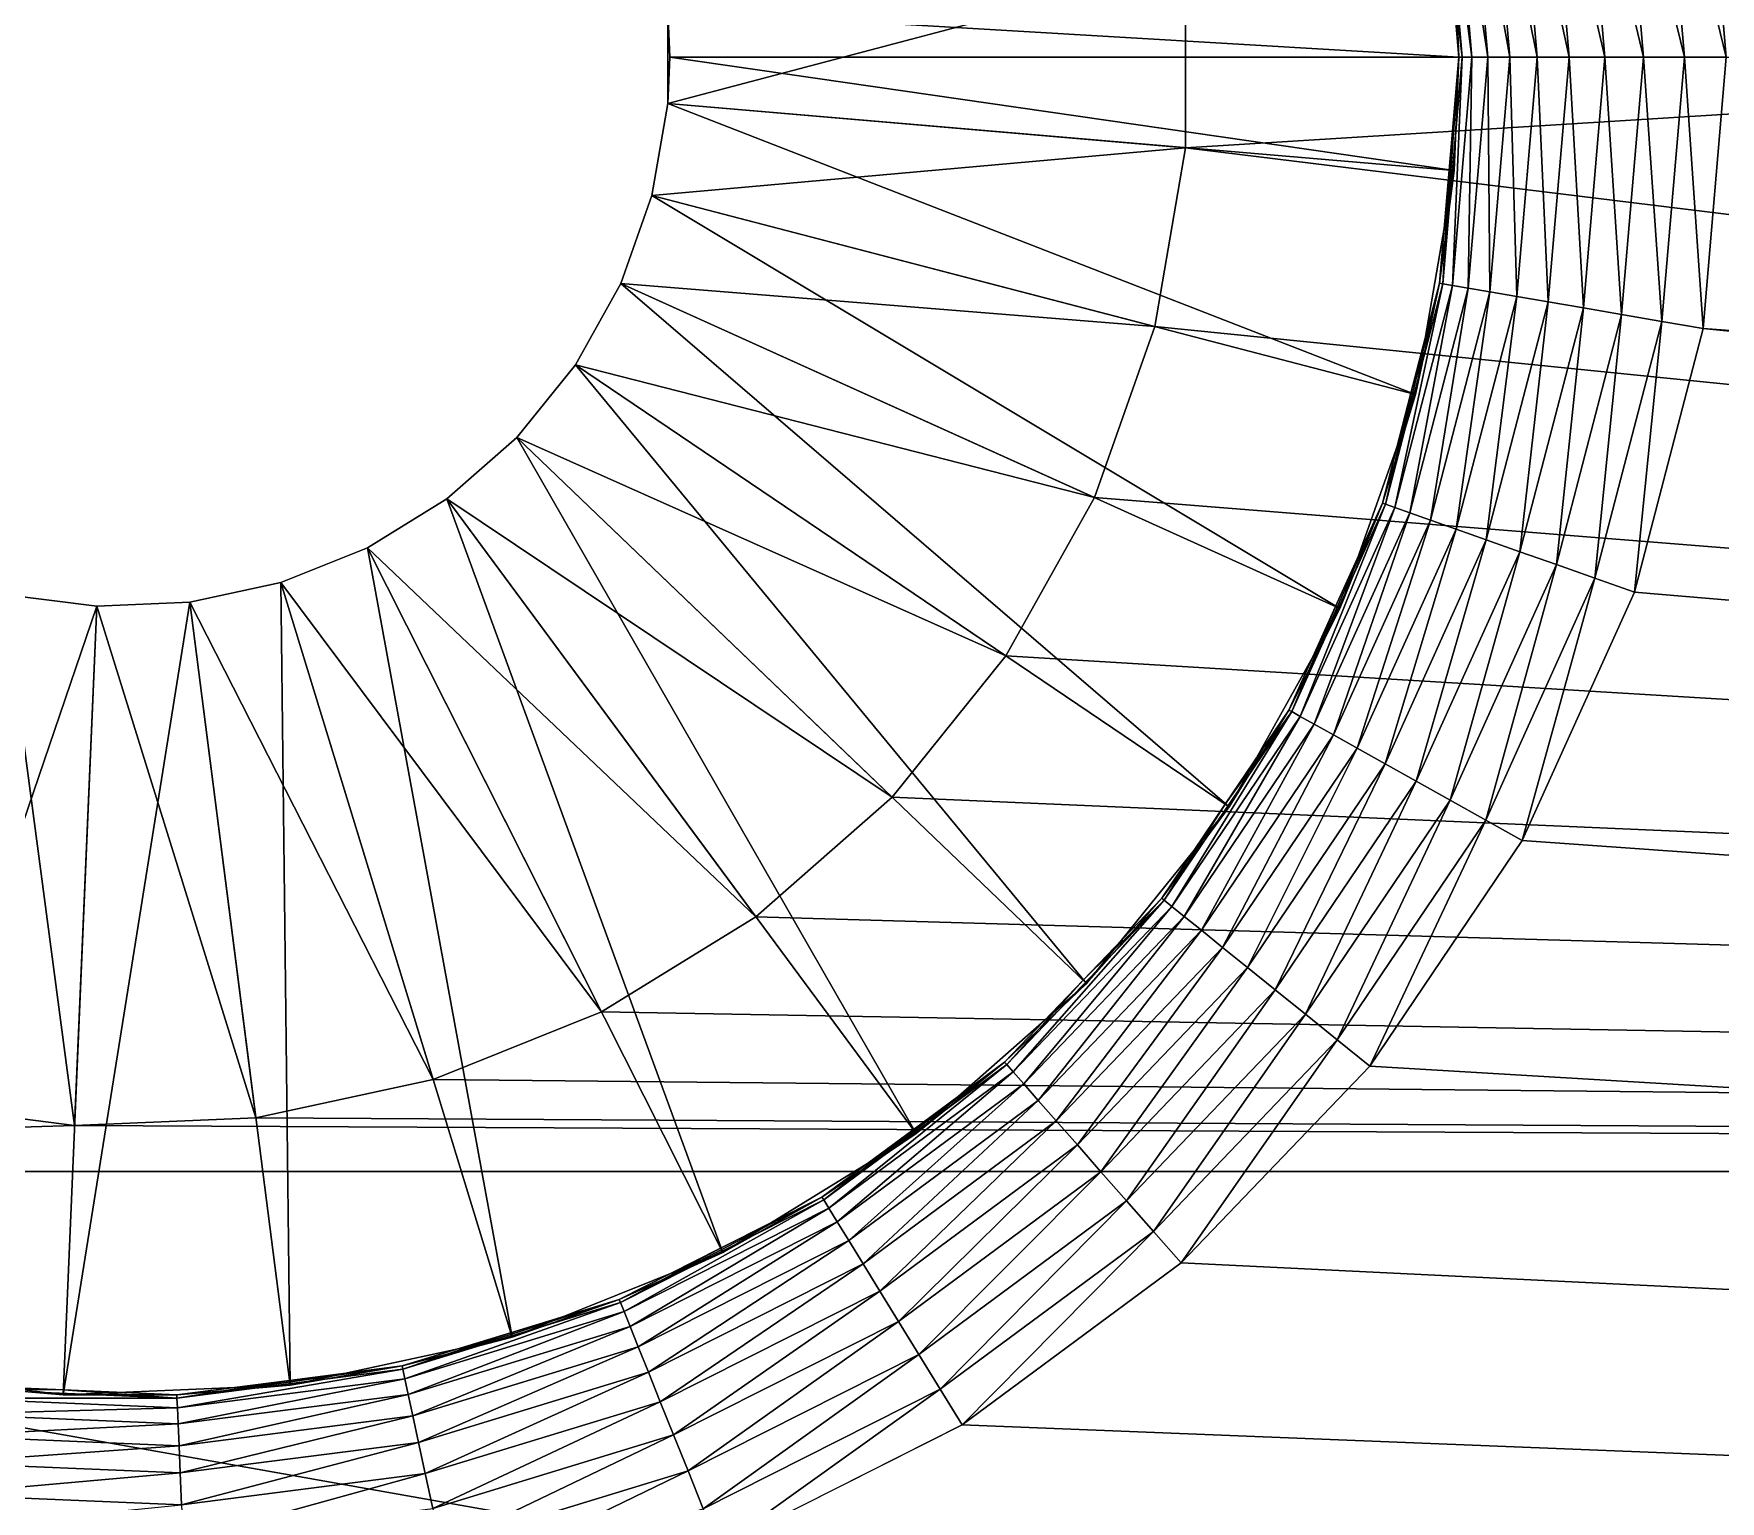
# Model space of a CAD drawing. Header units: millimetres. Extents: x 0 to 86.3, y 0 to 63.6.
# Drawn here: x 14.98 to 19.98, y 7.14 to 11.5 of the extents above; entities that cross this region are included whole.
import ezdxf

# ---------------------------------------------------------------- set-up
doc = ezdxf.new("R2010")
doc.units = ezdxf.units.MM
doc.layers.get('0').update_dxf_attribs({"color": 132, "linetype": 'CONTINUOUS'})

msp = doc.modelspace()

# ---------------------------------------------------------------- linework, layer by layer
at = {"invisible_edges": 16}
for points in [[(43.1716, 8.1217), (18.3952, 11.1607), (43.1716, 12.7)], [(43.1716, 12.7), (18.3952, 11.1607), (18.3952, 11.6993)], [(19.8095, 12.215, 3.9722), (20.0005, 11.43, 3.9624), (19.9319, 12.2359, 3.9624)], [(20.0005, 11.43, 3.9624), (66.36, 11.0256, 3.9624), (19.9319, 12.2359, 3.9624)], [(19.9319, 12.2359, 3.9624), (66.36, 11.0256, 3.9624), (66.36, 11.8344, 3.9624)], [(19.472, 12.1571, 4.114), (19.6401, 11.43, 4.0489), (19.5767, 12.175, 4.0489)], [(19.5767, 12.175, 4.0489), (19.7552, 11.43, 4.0013), (19.6901, 12.1945, 4.0013)], [(19.6401, 11.43, 4.0489), (19.7552, 11.43, 4.0013), (19.5767, 12.175, 4.0489)], [(19.6901, 12.1945, 4.0013), (19.8763, 11.43, 3.9722), (19.8095, 12.215, 3.9722)], [(19.7552, 11.43, 4.0013), (19.8763, 11.43, 3.9722), (19.6901, 12.1945, 4.0013)], [(19.8763, 11.43, 3.9722), (20.0005, 11.43, 3.9624), (19.8095, 12.215, 3.9722)], [(19.2348, 12.1164, 4.3958), (19.3583, 11.43, 4.2896), (19.299, 12.1274, 4.2896)], [(19.299, 12.1274, 4.2896), (19.4392, 11.43, 4.1949), (19.3787, 12.1411, 4.1949)], [(19.3583, 11.43, 4.2896), (19.4392, 11.43, 4.1949), (19.299, 12.1274, 4.2896)], [(19.3787, 12.1411, 4.1949), (19.5339, 11.43, 4.114), (19.472, 12.1571, 4.114)], [(19.4392, 11.43, 4.1949), (19.5339, 11.43, 4.114), (19.3787, 12.1411, 4.1949)], [(19.5339, 11.43, 4.114), (19.6401, 11.43, 4.0489), (19.472, 12.1571, 4.114)], [(19.1592, 12.1034, 4.632), (19.2456, 11.43, 4.5109), (19.1878, 12.1084, 4.5109)], [(19.1592, 12.1034, 4.632), (19.1781, 11.7659, 4.7562), (19.2165, 11.43, 4.632)], [(19.2165, 11.43, 4.632), (19.2456, 11.43, 4.5109), (19.1592, 12.1034, 4.632)], [(19.1878, 12.1084, 4.5109), (19.2932, 11.43, 4.3958), (19.2348, 12.1164, 4.3958)], [(19.2456, 11.43, 4.5109), (19.2932, 11.43, 4.3958), (19.1878, 12.1084, 4.5109)], [(19.2932, 11.43, 4.3958), (19.3583, 11.43, 4.2896), (19.2348, 12.1164, 4.3958)], [(16.8577, 11.5684, 6.35), (19.2067, 11.43, 6.35), (19.1924, 11.7671, 6.35)], [(19.2067, 11.43, 4.7562), (19.1781, 11.7659, 4.7562), (19.1924, 11.7671, 6.35)], [(19.2165, 11.43, 4.632), (19.1781, 11.7659, 4.7562), (19.2067, 11.43, 4.7562)], [(19.2067, 11.43, 6.35), (19.2067, 11.43, 4.7562), (19.1924, 11.7671, 6.35)], [(16.8577, 11.5684, 2.2923), (18.3952, 11.6993, 2.2923), (16.8577, 11.2916, 2.2923)], [(16.8577, 11.2916, 2.2923), (18.3952, 11.6993, 2.2923), (18.3952, 11.1607, 2.2923)], [(18.3952, 11.6993, 2.2923), (18.3952, 11.6993), (18.3952, 11.1607)], [(18.3952, 11.6993, 2.2923), (18.3952, 11.1607), (18.3952, 11.1607, 2.2923)], [(16.8636, 11.43, 6.35), (19.2067, 11.43, 6.35), (16.8577, 11.5684, 6.35)], [(16.8636, 11.43, 6.35), (16.8577, 11.5684, 6.35), (16.8577, 11.5684, 2.2923)], [(16.8577, 11.2916, 2.2923), (16.8636, 11.43, 6.35), (16.8577, 11.5684, 2.2923)], [(16.8577, 11.2916, 6.35), (19.1924, 11.0929, 6.35), (16.8636, 11.43, 6.35)], [(16.8577, 11.2916, 2.2923), (16.8577, 11.2916, 6.35), (16.8636, 11.43, 6.35)], [(16.8636, 11.43, 6.35), (19.1924, 11.0929, 6.35), (19.2067, 11.43, 6.35)], [(19.2165, 11.43, 4.632), (19.2067, 11.43, 4.7562), (19.1592, 10.7566, 4.632)], [(19.1592, 10.7566, 4.632), (19.2067, 11.43, 4.7562), (19.1781, 11.0941, 4.7562)], [(19.1592, 10.7566, 4.632), (19.1878, 10.7516, 4.5109), (19.2165, 11.43, 4.632)], [(19.1924, 11.0929, 6.35), (19.1781, 11.0941, 4.7562), (19.2067, 11.43, 6.35)], [(19.2067, 11.43, 6.35), (19.1781, 11.0941, 4.7562), (19.2067, 11.43, 4.7562)], [(19.2165, 11.43, 4.632), (19.1878, 10.7516, 4.5109), (19.2456, 11.43, 4.5109)], [(19.1878, 10.7516, 4.5109), (19.2348, 10.7436, 4.3958), (19.2456, 11.43, 4.5109)], [(19.2456, 11.43, 4.5109), (19.2348, 10.7436, 4.3958), (19.2932, 11.43, 4.3958)], [(19.2348, 10.7436, 4.3958), (19.299, 10.7326, 4.2896), (19.2932, 11.43, 4.3958)], [(19.2932, 11.43, 4.3958), (19.299, 10.7326, 4.2896), (19.3583, 11.43, 4.2896)], [(19.299, 10.7326, 4.2896), (19.3787, 10.7189, 4.1949), (19.3583, 11.43, 4.2896)], [(19.3583, 11.43, 4.2896), (19.3787, 10.7189, 4.1949), (19.4392, 11.43, 4.1949)], [(19.3787, 10.7189, 4.1949), (19.472, 10.7029, 4.114), (19.4392, 11.43, 4.1949)], [(19.4392, 11.43, 4.1949), (19.472, 10.7029, 4.114), (19.5339, 11.43, 4.114)], [(19.472, 10.7029, 4.114), (19.5767, 10.685, 4.0489), (19.5339, 11.43, 4.114)], [(19.5339, 11.43, 4.114), (19.5767, 10.685, 4.0489), (19.6401, 11.43, 4.0489)], [(19.5767, 10.685, 4.0489), (19.6901, 10.6655, 4.0013), (19.6401, 11.43, 4.0489)], [(19.6401, 11.43, 4.0489), (19.6901, 10.6655, 4.0013), (19.7552, 11.43, 4.0013)], [(19.6901, 10.6655, 4.0013), (19.8095, 10.645, 3.9722), (19.7552, 11.43, 4.0013)], [(19.7552, 11.43, 4.0013), (19.8095, 10.645, 3.9722), (19.8763, 11.43, 3.9722)], [(19.8095, 10.645, 3.9722), (19.9319, 10.6241, 3.9624), (19.8763, 11.43, 3.9722)], [(19.8763, 11.43, 3.9722), (19.9319, 10.6241, 3.9624), (20.0005, 11.43, 3.9624)], [(19.9319, 10.6241, 3.9624), (70.5059, 6.6998, 3.9624), (20.0005, 11.43, 3.9624)], [(16.8109, 11.0188, 6.35), (19.0785, 10.4284, 6.35), (16.8577, 11.2916, 6.35)], [(16.8109, 11.0188, 2.2923), (16.8109, 11.0188, 6.35), (16.8577, 11.2916, 6.35)], [(16.8109, 11.0188, 2.2923), (16.8577, 11.2916, 6.35), (16.8577, 11.2916, 2.2923)], [(16.8577, 11.2916, 2.2923), (18.3952, 11.1607, 2.2923), (16.8109, 11.0188, 2.2923)], [(16.8577, 11.2916, 6.35), (19.0785, 10.4284, 6.35), (19.1924, 11.0929, 6.35)], [(16.8109, 11.0188, 2.2923), (18.3952, 11.1607, 2.2923), (18.3042, 10.63, 2.2923)], [(18.3042, 10.63), (18.3952, 11.1607), (43.1716, 8.1217)], [(18.3952, 11.1607, 2.2923), (18.3952, 11.1607), (18.3042, 10.63)], [(18.3952, 11.1607, 2.2923), (18.3042, 10.63), (18.3042, 10.63, 2.2923)], [(19.0785, 10.4284, 6.35), (19.1495, 10.7582, 4.7562), (19.1924, 11.0929, 6.35)], [(19.1924, 11.0929, 6.35), (19.1495, 10.7582, 4.7562), (19.1781, 11.0941, 4.7562)], [(19.1592, 10.7566, 4.632), (19.1781, 11.0941, 4.7562), (19.1495, 10.7582, 4.7562)], [(16.7187, 10.7578, 6.35), (18.8539, 9.7927, 6.35), (16.8109, 11.0188, 6.35)], [(16.7187, 10.7578, 2.2923), (16.7187, 10.7578, 6.35), (16.8109, 11.0188, 6.35)], [(16.7187, 10.7578, 2.2923), (16.8109, 11.0188, 6.35), (16.8109, 11.0188, 2.2923)], [(16.8109, 11.0188, 2.2923), (18.3042, 10.63, 2.2923), (16.7187, 10.7578, 2.2923)], [(16.8109, 11.0188, 6.35), (18.8539, 9.7927, 6.35), (19.0785, 10.4284, 6.35)], [(16.5837, 10.5161, 6.35), (18.525, 9.204, 6.35), (16.7187, 10.7578, 6.35)], [(16.5837, 10.5161, 2.2923), (16.5837, 10.5161, 6.35), (16.7187, 10.7578, 6.35)], [(16.5837, 10.5161, 2.2923), (16.7187, 10.7578, 6.35), (16.7187, 10.7578, 2.2923)], [(16.7187, 10.7578, 2.2923), (18.1248, 10.1222, 2.2923), (16.5837, 10.5161, 2.2923)], [(16.7187, 10.7578, 6.35), (18.525, 9.204, 6.35), (18.8539, 9.7927, 6.35)], [(16.7187, 10.7578, 2.2923), (18.3042, 10.63, 2.2923), (18.1248, 10.1222, 2.2923)], [(18.9889, 10.1025, 4.632), (19.1592, 10.7566, 4.632), (19.1495, 10.7582, 4.7562)], [(19.1495, 10.7582, 4.7562), (19.0646, 10.432, 4.7562), (18.9889, 10.1025, 4.632)], [(18.9889, 10.1025, 4.632), (19.0163, 10.0928, 4.5109), (19.1592, 10.7566, 4.632)], [(19.1592, 10.7566, 4.632), (19.0163, 10.0928, 4.5109), (19.1878, 10.7516, 4.5109)], [(19.0163, 10.0928, 4.5109), (19.0612, 10.0769, 4.3958), (19.1878, 10.7516, 4.5109)], [(19.1878, 10.7516, 4.5109), (19.0612, 10.0769, 4.3958), (19.2348, 10.7436, 4.3958)], [(19.0612, 10.0769, 4.3958), (19.1226, 10.0552, 4.2896), (19.2348, 10.7436, 4.3958)], [(19.0785, 10.4284, 6.35), (19.0646, 10.432, 4.7562), (19.1495, 10.7582, 4.7562)], [(19.2348, 10.7436, 4.3958), (19.1226, 10.0552, 4.2896), (19.299, 10.7326, 4.2896)], [(19.1226, 10.0552, 4.2896), (19.1989, 10.0283, 4.1949), (19.299, 10.7326, 4.2896)], [(19.299, 10.7326, 4.2896), (19.1989, 10.0283, 4.1949), (19.3787, 10.7189, 4.1949)], [(19.1989, 10.0283, 4.1949), (19.2882, 9.9967, 4.114), (19.3787, 10.7189, 4.1949)], [(19.3787, 10.7189, 4.1949), (19.2882, 9.9967, 4.114), (19.472, 10.7029, 4.114)], [(19.2882, 9.9967, 4.114), (19.3883, 9.9614, 4.0489), (19.472, 10.7029, 4.114)], [(19.472, 10.7029, 4.114), (19.3883, 9.9614, 4.0489), (19.5767, 10.685, 4.0489)], [(19.3883, 9.9614, 4.0489), (19.4968, 9.923, 4.0013), (19.5767, 10.685, 4.0489)], [(19.5767, 10.685, 4.0489), (19.4968, 9.923, 4.0013), (19.6901, 10.6655, 4.0013)], [(43.1716, 8.1217), (18.1248, 10.1222), (18.3042, 10.63)], [(18.3042, 10.63, 2.2923), (18.3042, 10.63), (18.1248, 10.1222)], [(18.3042, 10.63, 2.2923), (18.1248, 10.1222), (18.1248, 10.1222, 2.2923)], [(19.4968, 9.923, 4.0013), (19.611, 9.8827, 3.9722), (19.6901, 10.6655, 4.0013)], [(19.6901, 10.6655, 4.0013), (19.611, 9.8827, 3.9722), (19.8095, 10.645, 3.9722)], [(19.611, 9.8827, 3.9722), (19.7281, 9.8413, 3.9624), (19.8095, 10.645, 3.9722)], [(19.8095, 10.645, 3.9722), (19.7281, 9.8413, 3.9624), (19.9319, 10.6241, 3.9624)], [(19.7281, 9.8413, 3.9624), (75.8385, 5.0422, 3.9624), (19.9319, 10.6241, 3.9624)], [(19.9319, 10.6241, 3.9624), (75.8385, 5.0422, 3.9624), (70.5059, 6.6998, 3.9624)], [(16.4098, 10.3008, 6.35), (18.1015, 8.6795, 6.35), (16.5837, 10.5161, 6.35)], [(16.4098, 10.3008, 2.2923), (16.4098, 10.3008, 6.35), (16.5837, 10.5161, 6.35)], [(16.4098, 10.3008, 2.2923), (16.5837, 10.5161, 6.35), (16.5837, 10.5161, 2.2923)], [(16.5837, 10.5161, 2.2923), (17.8621, 9.6521, 2.2923), (16.4098, 10.3008, 2.2923)], [(16.5837, 10.5161, 6.35), (18.1015, 8.6795, 6.35), (18.525, 9.204, 6.35)], [(16.5837, 10.5161, 2.2923), (18.1248, 10.1222, 2.2923), (17.8621, 9.6521, 2.2923)], [(18.8539, 9.7927, 6.35), (18.9797, 10.1057, 4.7562), (19.0785, 10.4284, 6.35)], [(18.9797, 10.1057, 4.7562), (19.0646, 10.432, 4.7562), (19.0785, 10.4284, 6.35)], [(18.9889, 10.1025, 4.632), (19.0646, 10.432, 4.7562), (18.9797, 10.1057, 4.7562)], [(16.202, 10.1179, 6.35), (17.5954, 8.234, 6.35), (16.4098, 10.3008, 6.35)], [(16.202, 10.1179, 2.2923), (16.202, 10.1179, 6.35), (16.4098, 10.3008, 6.35)], [(16.202, 10.1179, 2.2923), (16.4098, 10.3008, 6.35), (16.4098, 10.3008, 2.2923)], [(16.4098, 10.3008, 2.2923), (17.5238, 9.2331, 2.2923), (16.202, 10.1179, 2.2923)], [(16.4098, 10.3008, 6.35), (17.5954, 8.234, 6.35), (18.1015, 8.6795, 6.35)], [(16.4098, 10.3008, 2.2923), (17.8621, 9.6521, 2.2923), (17.5238, 9.2331, 2.2923)], [(15.9663, 9.9728, 6.35), (17.0212, 7.8805, 6.35), (16.202, 10.1179, 6.35)], [(15.9663, 9.9728, 2.2923), (15.9663, 9.9728, 6.35), (16.202, 10.1179, 6.35)], [(15.9663, 9.9728, 2.2923), (16.202, 10.1179, 6.35), (16.202, 10.1179, 2.2923)], [(16.202, 10.1179, 2.2923), (17.1196, 8.8773, 2.2923), (15.9663, 9.9728, 2.2923)], [(16.202, 10.1179, 6.35), (17.0212, 7.8805, 6.35), (17.5954, 8.234, 6.35)], [(16.202, 10.1179, 2.2923), (17.5238, 9.2331, 2.2923), (17.1196, 8.8773, 2.2923)], [(43.1716, 8.1217), (17.8621, 9.6521), (18.1248, 10.1222)], [(18.1248, 10.1222, 2.2923), (18.1248, 10.1222), (17.8621, 9.6521)], [(18.1248, 10.1222, 2.2923), (17.8621, 9.6521), (17.8621, 9.6521, 2.2923)], [(18.9889, 10.1025, 4.632), (18.9797, 10.1057, 4.7562), (18.7105, 9.4866, 4.632)], [(18.7105, 9.4866, 4.632), (18.9797, 10.1057, 4.7562), (18.8408, 9.7986, 4.7562)], [(18.7105, 9.4866, 4.632), (18.7359, 9.4724, 4.5109), (18.9889, 10.1025, 4.632)], [(18.9889, 10.1025, 4.632), (18.7359, 9.4724, 4.5109), (19.0163, 10.0928, 4.5109)], [(18.7359, 9.4724, 4.5109), (18.7775, 9.4492, 4.3958), (19.0163, 10.0928, 4.5109)], [(19.0163, 10.0928, 4.5109), (18.7775, 9.4492, 4.3958), (19.0612, 10.0769, 4.3958)], [(18.7775, 9.4492, 4.3958), (18.8343, 9.4174, 4.2896), (19.0612, 10.0769, 4.3958)], [(19.0612, 10.0769, 4.3958), (18.8343, 9.4174, 4.2896), (19.1226, 10.0552, 4.2896)], [(18.8539, 9.7927, 6.35), (18.8408, 9.7986, 4.7562), (18.9797, 10.1057, 4.7562)], [(18.8343, 9.4174, 4.2896), (18.9049, 9.378, 4.1949), (19.1226, 10.0552, 4.2896)], [(19.1226, 10.0552, 4.2896), (18.9049, 9.378, 4.1949), (19.1989, 10.0283, 4.1949)], [(18.9049, 9.378, 4.1949), (18.9876, 9.3318, 4.114), (19.1989, 10.0283, 4.1949)], [(19.1989, 10.0283, 4.1949), (18.9876, 9.3318, 4.114), (19.2882, 9.9967, 4.114)], [(15.7095, 9.8696, 6.35), (16.3956, 7.6291, 6.35), (15.9663, 9.9728, 6.35)], [(15.7095, 9.8696, 2.2923), (15.7095, 9.8696, 6.35), (15.9663, 9.9728, 6.35)], [(15.7095, 9.8696, 2.2923), (15.9663, 9.9728, 6.35), (15.9663, 9.9728, 2.2923)], [(15.9663, 9.9728, 2.2923), (16.661, 8.595, 2.2923), (15.7095, 9.8696, 2.2923)], [(15.9663, 9.9728, 6.35), (16.3956, 7.6291, 6.35), (17.0212, 7.8805, 6.35)], [(15.9663, 9.9728, 2.2923), (17.1196, 8.8773, 2.2923), (16.661, 8.595, 2.2923)], [(18.9876, 9.3318, 4.114), (19.0803, 9.28, 4.0489), (19.2882, 9.9967, 4.114)], [(19.2882, 9.9967, 4.114), (19.0803, 9.28, 4.0489), (19.3883, 9.9614, 4.0489)], [(19.0803, 9.28, 4.0489), (19.1808, 9.2239, 4.0013), (19.3883, 9.9614, 4.0489)], [(19.3883, 9.9614, 4.0489), (19.1808, 9.2239, 4.0013), (19.4968, 9.923, 4.0013)], [(19.1808, 9.2239, 4.0013), (19.2865, 9.1648, 3.9722), (19.4968, 9.923, 4.0013)], [(19.4968, 9.923, 4.0013), (19.2865, 9.1648, 3.9722), (19.611, 9.8827, 3.9722)], [(15.4389, 9.8113, 6.35), (15.7365, 7.4871, 6.35), (15.7095, 9.8696, 6.35)], [(15.4389, 9.8113, 2.2923), (15.4389, 9.8113, 6.35), (15.7095, 9.8696, 6.35)], [(15.4389, 9.8113, 2.2923), (15.7095, 9.8696, 6.35), (15.7095, 9.8696, 2.2923)], [(15.7095, 9.8696, 2.2923), (16.1613, 8.3942, 2.2923), (15.4389, 9.8113, 2.2923)], [(15.7095, 9.8696, 6.35), (15.7365, 7.4871, 6.35), (16.3956, 7.6291, 6.35)], [(15.7095, 9.8696, 2.2923), (16.661, 8.595, 2.2923), (16.1613, 8.3942, 2.2923)], [(19.2865, 9.1648, 3.9722), (19.3949, 9.1043, 3.9624), (19.611, 9.8827, 3.9722)], [(19.611, 9.8827, 3.9722), (19.3949, 9.1043, 3.9624), (19.7281, 9.8413, 3.9624)], [(14.8878, 9.8347, 6.35), (14.3942, 7.5441, 6.35), (15.1624, 9.7995, 6.35)], [(14.8878, 9.8347, 2.2923), (15.0969, 8.2579, 2.2923), (14.5627, 8.3263, 2.2923)], [(14.8878, 9.8347, 2.2923), (14.8878, 9.8347, 6.35), (15.1624, 9.7995, 6.35)], [(14.8878, 9.8347, 2.2923), (15.1624, 9.7995, 6.35), (15.1624, 9.7995, 2.2923)], [(15.1624, 9.7995, 2.2923), (15.0969, 8.2579, 2.2923), (14.8878, 9.8347, 2.2923)], [(19.7281, 9.8413, 3.9624), (19.3949, 9.1043, 3.9624), (75.8385, 5.0422, 3.9624)], [(15.1624, 9.7995, 6.35), (14.3942, 7.5441, 6.35), (15.0629, 7.4585, 6.35)], [(15.1624, 9.7995, 6.35), (15.0629, 7.4585, 6.35), (15.4389, 9.8113, 6.35)], [(15.4389, 9.8113, 6.35), (15.0629, 7.4585, 6.35), (15.7365, 7.4871, 6.35)], [(15.1624, 9.7995, 2.2923), (15.6349, 8.2807, 2.2923), (15.0969, 8.2579, 2.2923)], [(15.1624, 9.7995, 2.2923), (15.1624, 9.7995, 6.35), (15.4389, 9.8113, 6.35)], [(15.1624, 9.7995, 2.2923), (15.4389, 9.8113, 6.35), (15.4389, 9.8113, 2.2923)], [(15.4389, 9.8113, 2.2923), (15.6349, 8.2807, 2.2923), (15.1624, 9.7995, 2.2923)], [(15.4389, 9.8113, 2.2923), (16.1613, 8.3942, 2.2923), (15.6349, 8.2807, 2.2923)], [(18.525, 9.204, 6.35), (18.7019, 9.4914, 4.7562), (18.8539, 9.7927, 6.35)], [(18.7019, 9.4914, 4.7562), (18.8408, 9.7986, 4.7562), (18.8539, 9.7927, 6.35)], [(18.8408, 9.7986, 4.7562), (18.7019, 9.4914, 4.7562), (18.7105, 9.4866, 4.632)], [(17.5238, 9.2331), (17.8621, 9.6521), (43.1716, 8.1217)], [(17.8621, 9.6521, 2.2923), (17.8621, 9.6521), (17.5238, 9.2331)], [(17.8621, 9.6521, 2.2923), (17.5238, 9.2331), (17.5238, 9.2331, 2.2923)], [(18.7105, 9.4866, 4.632), (18.5132, 9.2121, 4.7562), (18.332, 8.9266, 4.632)], [(18.332, 8.9266, 4.632), (18.3546, 8.9084, 4.5109), (18.7105, 9.4866, 4.632)], [(18.7105, 9.4866, 4.632), (18.3546, 8.9084, 4.5109), (18.7359, 9.4724, 4.5109)], [(18.3546, 8.9084, 4.5109), (18.3917, 8.8784, 4.3958), (18.7359, 9.4724, 4.5109)], [(18.7359, 9.4724, 4.5109), (18.3917, 8.8784, 4.3958), (18.7775, 9.4492, 4.3958)], [(18.525, 9.204, 6.35), (18.5132, 9.2121, 4.7562), (18.7019, 9.4914, 4.7562)], [(18.7105, 9.4866, 4.632), (18.7019, 9.4914, 4.7562), (18.5132, 9.2121, 4.7562)], [(18.3917, 8.8784, 4.3958), (18.4423, 8.8375, 4.2896), (18.7775, 9.4492, 4.3958)], [(18.7775, 9.4492, 4.3958), (18.4423, 8.8375, 4.2896), (18.8343, 9.4174, 4.2896)], [(18.4423, 8.8375, 4.2896), (18.5053, 8.7867, 4.1949), (18.8343, 9.4174, 4.2896)], [(18.8343, 9.4174, 4.2896), (18.5053, 8.7867, 4.1949), (18.9049, 9.378, 4.1949)], [(18.5053, 8.7867, 4.1949), (18.579, 8.7272, 4.114), (18.9049, 9.378, 4.1949)], [(18.9049, 9.378, 4.1949), (18.579, 8.7272, 4.114), (18.9876, 9.3318, 4.114)], [(18.579, 8.7272, 4.114), (18.6616, 8.6605, 4.0489), (18.9876, 9.3318, 4.114)], [(18.9876, 9.3318, 4.114), (18.6616, 8.6605, 4.0489), (19.0803, 9.28, 4.0489)], [(18.6616, 8.6605, 4.0489), (18.7511, 8.5882, 4.0013), (19.0803, 9.28, 4.0489)], [(19.0803, 9.28, 4.0489), (18.7511, 8.5882, 4.0013), (19.1808, 9.2239, 4.0013)], [(43.1716, 8.1217), (17.1196, 8.8773), (17.5238, 9.2331)], [(17.5238, 9.2331, 2.2923), (17.5238, 9.2331), (17.1196, 8.8773)], [(17.5238, 9.2331, 2.2923), (17.1196, 8.8773), (17.1196, 8.8773, 2.2923)], [(18.7511, 8.5882, 4.0013), (18.8454, 8.5121, 3.9722), (19.1808, 9.2239, 4.0013)], [(19.1808, 9.2239, 4.0013), (18.8454, 8.5121, 3.9722), (19.2865, 9.1648, 3.9722)], [(18.1015, 8.6795, 6.35), (18.3244, 8.9328, 4.7562), (18.525, 9.204, 6.35)], [(18.3244, 8.9328, 4.7562), (18.5132, 9.2121, 4.7562), (18.525, 9.204, 6.35)], [(18.5132, 9.2121, 4.7562), (18.3244, 8.9328, 4.7562), (18.332, 8.9266, 4.632)], [(18.8454, 8.5121, 3.9722), (18.942, 8.4341, 3.9624), (19.2865, 9.1648, 3.9722)], [(19.2865, 9.1648, 3.9722), (18.942, 8.4341, 3.9624), (19.3949, 9.1043, 3.9624)], [(75.8385, 5.0422, 3.9624), (19.3949, 9.1043, 3.9624), (18.942, 8.4341, 3.9624)], [(18.332, 8.9266, 4.632), (18.0911, 8.6894, 4.7562), (17.8643, 8.4387, 4.632)], [(17.8643, 8.4387, 4.632), (17.8835, 8.4168, 4.5109), (18.332, 8.9266, 4.632)], [(18.332, 8.9266, 4.632), (17.8835, 8.4168, 4.5109), (18.3546, 8.9084, 4.5109)], [(18.1015, 8.6795, 6.35), (18.0911, 8.6894, 4.7562), (18.3244, 8.9328, 4.7562)], [(18.332, 8.9266, 4.632), (18.3244, 8.9328, 4.7562), (18.0911, 8.6894, 4.7562)], [(43.1716, 8.1217), (16.661, 8.595), (17.1196, 8.8773)], [(17.1196, 8.8773, 2.2923), (17.1196, 8.8773), (16.661, 8.595)], [(17.1196, 8.8773, 2.2923), (16.661, 8.595), (16.661, 8.595, 2.2923)], [(17.8835, 8.4168, 4.5109), (17.915, 8.3811, 4.3958), (18.3546, 8.9084, 4.5109)], [(18.3546, 8.9084, 4.5109), (17.915, 8.3811, 4.3958), (18.3917, 8.8784, 4.3958)], [(17.915, 8.3811, 4.3958), (17.958, 8.3322, 4.2896), (18.3917, 8.8784, 4.3958)], [(18.3917, 8.8784, 4.3958), (17.958, 8.3322, 4.2896), (18.4423, 8.8375, 4.2896)], [(17.958, 8.3322, 4.2896), (18.0115, 8.2715, 4.1949), (18.4423, 8.8375, 4.2896)], [(18.4423, 8.8375, 4.2896), (18.0115, 8.2715, 4.1949), (18.5053, 8.7867, 4.1949)], [(18.0115, 8.2715, 4.1949), (18.074, 8.2004, 4.114), (18.5053, 8.7867, 4.1949)], [(18.5053, 8.7867, 4.1949), (18.074, 8.2004, 4.114), (18.579, 8.7272, 4.114)], [(18.074, 8.2004, 4.114), (18.1442, 8.1207, 4.0489), (18.579, 8.7272, 4.114)], [(18.579, 8.7272, 4.114), (18.1442, 8.1207, 4.0489), (18.6616, 8.6605, 4.0489)], [(17.5954, 8.234, 6.35), (17.8579, 8.446, 4.7562), (18.1015, 8.6795, 6.35)], [(17.8579, 8.446, 4.7562), (18.0911, 8.6894, 4.7562), (18.1015, 8.6795, 6.35)], [(17.8643, 8.4387, 4.632), (18.0911, 8.6894, 4.7562), (17.8579, 8.446, 4.7562)], [(18.1442, 8.1207, 4.0489), (18.2202, 8.0343, 4.0013), (18.6616, 8.6605, 4.0489)], [(18.6616, 8.6605, 4.0489), (18.2202, 8.0343, 4.0013), (18.7511, 8.5882, 4.0013)], [(16.1613, 8.3942), (16.661, 8.595), (43.1716, 8.1217)], [(16.661, 8.595, 2.2923), (16.661, 8.595), (16.1613, 8.3942)], [(16.661, 8.595, 2.2923), (16.1613, 8.3942), (16.1613, 8.3942, 2.2923)], [(18.2202, 8.0343, 4.0013), (18.3002, 7.9434, 3.9722), (18.7511, 8.5882, 4.0013)], [(18.7511, 8.5882, 4.0013), (18.3002, 7.9434, 3.9722), (18.8454, 8.5121, 3.9722)], [(18.3002, 7.9434, 3.9722), (18.3823, 7.8502, 3.9624), (18.8454, 8.5121, 3.9722)], [(18.8454, 8.5121, 3.9722), (18.3823, 7.8502, 3.9624), (18.942, 8.4341, 3.9624)], [(17.8643, 8.4387, 4.632), (17.8579, 8.446, 4.7562), (17.3209, 8.0368, 4.632)], [(17.8579, 8.446, 4.7562), (17.5868, 8.2455, 4.7562), (17.3209, 8.0368, 4.632)], [(17.3209, 8.0368, 4.632), (17.3362, 8.012, 4.5109), (17.8643, 8.4387, 4.632)], [(17.8643, 8.4387, 4.632), (17.3362, 8.012, 4.5109), (17.8835, 8.4168, 4.5109)], [(17.3362, 8.012, 4.5109), (17.3612, 7.9714, 4.3958), (17.8835, 8.4168, 4.5109)], [(17.8835, 8.4168, 4.5109), (17.3612, 7.9714, 4.3958), (17.915, 8.3811, 4.3958)], [(17.5954, 8.234, 6.35), (17.5868, 8.2455, 4.7562), (17.8579, 8.446, 4.7562)], [(75.8385, 5.0422, 3.9624), (18.942, 8.4341, 3.9624), (18.3823, 7.8502, 3.9624)], [(43.1716, 8.1217), (15.6349, 8.2807), (16.1613, 8.3942)], [(16.1613, 8.3942, 2.2923), (16.1613, 8.3942), (15.6349, 8.2807)], [(16.1613, 8.3942, 2.2923), (15.6349, 8.2807), (15.6349, 8.2807, 2.2923)], [(17.3612, 7.9714, 4.3958), (17.3953, 7.916, 4.2896), (17.915, 8.3811, 4.3958)], [(17.915, 8.3811, 4.3958), (17.3953, 7.916, 4.2896), (17.958, 8.3322, 4.2896)], [(10.6533, 8.1217), (14.5627, 8.3263), (15.0969, 8.2579)], [(15.0969, 8.2579, 2.2923), (15.0969, 8.2579), (14.5627, 8.3263)], [(15.0969, 8.2579, 2.2923), (14.5627, 8.3263), (14.5627, 8.3263, 2.2923)], [(17.3953, 7.916, 4.2896), (17.4377, 7.8471, 4.1949), (17.958, 8.3322, 4.2896)], [(17.958, 8.3322, 4.2896), (17.4377, 7.8471, 4.1949), (18.0115, 8.2715, 4.1949)], [(43.1716, 8.1217), (15.0969, 8.2579), (15.6349, 8.2807)], [(15.6349, 8.2807, 2.2923), (15.6349, 8.2807), (15.0969, 8.2579)], [(15.6349, 8.2807, 2.2923), (15.0969, 8.2579), (15.0969, 8.2579, 2.2923)], [(17.4377, 7.8471, 4.1949), (17.4874, 7.7665, 4.114), (18.0115, 8.2715, 4.1949)], [(18.0115, 8.2715, 4.1949), (17.4874, 7.7665, 4.114), (18.074, 8.2004, 4.114)], [(10.6533, 8.1217), (15.0969, 8.2579), (43.1716, 8.1217)], [(17.0212, 7.8805, 6.35), (17.3158, 8.0451, 4.7562), (17.5954, 8.234, 6.35)], [(17.3158, 8.0451, 4.7562), (17.5868, 8.2455, 4.7562), (17.5954, 8.234, 6.35)], [(17.3209, 8.0368, 4.632), (17.5868, 8.2455, 4.7562), (17.3158, 8.0451, 4.7562)], [(17.4874, 7.7665, 4.114), (17.543, 7.676, 4.0489), (18.074, 8.2004, 4.114)], [(18.074, 8.2004, 4.114), (17.543, 7.676, 4.0489), (18.1442, 8.1207, 4.0489)], [(10.6533, 2.3559), (10.6533, 8.1217), (43.1716, 2.3559)], [(43.1716, 2.3559), (10.6533, 8.1217), (43.1716, 8.1217)], [(17.543, 7.676, 4.0489), (17.6034, 7.5781, 4.0013), (18.1442, 8.1207, 4.0489)], [(18.1442, 8.1207, 4.0489), (17.6034, 7.5781, 4.0013), (18.2202, 8.0343, 4.0013)], [(17.3209, 8.0368, 4.632), (17.3158, 8.0451, 4.7562), (16.7174, 7.7325, 4.632)], [(17.3158, 8.0451, 4.7562), (17.0148, 7.8933, 4.7562), (16.7174, 7.7325, 4.632)], [(16.7174, 7.7325, 4.632), (16.7283, 7.7055, 4.5109), (17.3209, 8.0368, 4.632)], [(17.3209, 8.0368, 4.632), (16.7283, 7.7055, 4.5109), (17.3362, 8.012, 4.5109)], [(17.0212, 7.8805, 6.35), (17.0148, 7.8933, 4.7562), (17.3158, 8.0451, 4.7562)], [(17.6034, 7.5781, 4.0013), (17.6669, 7.4749, 3.9722), (18.2202, 8.0343, 4.0013)], [(18.2202, 8.0343, 4.0013), (17.6669, 7.4749, 3.9722), (18.3002, 7.9434, 3.9722)], [(16.7283, 7.7055, 4.5109), (16.746, 7.6613, 4.3958), (17.3362, 8.012, 4.5109)], [(17.3362, 8.012, 4.5109), (16.746, 7.6613, 4.3958), (17.3612, 7.9714, 4.3958)], [(16.746, 7.6613, 4.3958), (16.7703, 7.6009, 4.2896), (17.3612, 7.9714, 4.3958)], [(17.3612, 7.9714, 4.3958), (16.7703, 7.6009, 4.2896), (17.3953, 7.916, 4.2896)], [(16.7703, 7.6009, 4.2896), (16.8004, 7.5258, 4.1949), (17.3953, 7.916, 4.2896)], [(17.3953, 7.916, 4.2896), (16.8004, 7.5258, 4.1949), (17.4377, 7.8471, 4.1949)], [(17.6669, 7.4749, 3.9722), (17.732, 7.3692, 3.9624), (18.3002, 7.9434, 3.9722)], [(18.3002, 7.9434, 3.9722), (17.732, 7.3692, 3.9624), (18.3823, 7.8502, 3.9624)], [(16.3956, 7.6291, 6.35), (16.7138, 7.7415, 4.7562), (17.0212, 7.8805, 6.35)], [(16.7138, 7.7415, 4.7562), (17.0148, 7.8933, 4.7562), (17.0212, 7.8805, 6.35)], [(16.7174, 7.7325, 4.632), (17.0148, 7.8933, 4.7562), (16.7138, 7.7415, 4.7562)], [(16.8004, 7.5258, 4.1949), (16.8358, 7.4379, 4.114), (17.4377, 7.8471, 4.1949)], [(17.4377, 7.8471, 4.1949), (16.8358, 7.4379, 4.114), (17.4874, 7.7665, 4.114)], [(18.3823, 7.8502, 3.9624), (17.732, 7.3692, 3.9624), (75.8385, 5.0422, 3.9624)], [(16.8358, 7.4379, 4.114), (16.8754, 7.3394, 4.0489), (17.4874, 7.7665, 4.114)], [(17.4874, 7.7665, 4.114), (16.8754, 7.3394, 4.0489), (17.543, 7.676, 4.0489)], [(16.7174, 7.7325, 4.632), (16.7138, 7.7415, 4.7562), (16.0712, 7.5346, 4.632)], [(16.7138, 7.7415, 4.7562), (16.3914, 7.6428, 4.7562), (16.0712, 7.5346, 4.632)], [(16.0712, 7.5346, 4.632), (16.0773, 7.5061, 4.5109), (16.7174, 7.7325, 4.632)], [(16.7174, 7.7325, 4.632), (16.0773, 7.5061, 4.5109), (16.7283, 7.7055, 4.5109)], [(16.3956, 7.6291, 6.35), (16.3914, 7.6428, 4.7562), (16.7138, 7.7415, 4.7562)], [(16.0773, 7.5061, 4.5109), (16.0873, 7.4595, 4.3958), (16.7283, 7.7055, 4.5109)], [(16.7283, 7.7055, 4.5109), (16.0873, 7.4595, 4.3958), (16.746, 7.6613, 4.3958)], [(16.8754, 7.3394, 4.0489), (16.9183, 7.2326, 4.0013), (17.543, 7.676, 4.0489)], [(17.543, 7.676, 4.0489), (16.9183, 7.2326, 4.0013), (17.6034, 7.5781, 4.0013)], [(15.7365, 7.4871, 6.35), (16.0691, 7.5441, 4.7562), (16.3956, 7.6291, 6.35)], [(16.0691, 7.5441, 4.7562), (16.3914, 7.6428, 4.7562), (16.3956, 7.6291, 6.35)], [(16.0712, 7.5346, 4.632), (16.3914, 7.6428, 4.7562), (16.0691, 7.5441, 4.7562)], [(16.0873, 7.4595, 4.3958), (16.101, 7.3959, 4.2896), (16.746, 7.6613, 4.3958)], [(16.746, 7.6613, 4.3958), (16.101, 7.3959, 4.2896), (16.7703, 7.6009, 4.2896)], [(16.101, 7.3959, 4.2896), (16.1181, 7.3169, 4.1949), (16.7703, 7.6009, 4.2896)], [(16.7703, 7.6009, 4.2896), (16.1181, 7.3169, 4.1949), (16.8004, 7.5258, 4.1949)], [(16.9183, 7.2326, 4.0013), (16.9634, 7.1203, 3.9722), (17.6034, 7.5781, 4.0013)], [(17.6034, 7.5781, 4.0013), (16.9634, 7.1203, 3.9722), (17.6669, 7.4749, 3.9722)], [(14.3942, 7.5441, 6.35), (14.7267, 7.4871, 4.7562), (15.0629, 7.4585, 6.35)], [(16.0712, 7.5346, 4.632), (16.0691, 7.5441, 4.7562), (15.4007, 7.4487, 4.632)], [(15.4007, 7.4487, 4.632), (16.0691, 7.5441, 4.7562), (15.7347, 7.5013, 4.7562)], [(15.4007, 7.4487, 4.632), (15.402, 7.4197, 4.5109), (16.0712, 7.5346, 4.632)], [(16.0712, 7.5346, 4.632), (15.402, 7.4197, 4.5109), (16.0773, 7.5061, 4.5109)], [(15.7365, 7.4871, 6.35), (15.7347, 7.5013, 4.7562), (16.0691, 7.5441, 4.7562)], [(16.1181, 7.3169, 4.1949), (16.138, 7.2243, 4.114), (16.8004, 7.5258, 4.1949)], [(16.8004, 7.5258, 4.1949), (16.138, 7.2243, 4.114), (16.8358, 7.4379, 4.114)], [(14.7255, 7.4774, 4.632), (14.7218, 7.4486, 4.5109), (15.4007, 7.4487, 4.632)], [(15.0635, 7.4728, 4.7562), (14.7267, 7.4871, 4.7562), (14.7255, 7.4774, 4.632)], [(15.4007, 7.4487, 4.632), (15.0635, 7.4728, 4.7562), (14.7255, 7.4774, 4.632)], [(14.7267, 7.4871, 4.7562), (15.0635, 7.4728, 4.7562), (15.0629, 7.4585, 6.35)], [(15.0629, 7.4585, 6.35), (15.4003, 7.4585, 4.7562), (15.7365, 7.4871, 6.35)], [(15.0629, 7.4585, 6.35), (15.0635, 7.4728, 4.7562), (15.4003, 7.4585, 4.7562)], [(15.4007, 7.4487, 4.632), (15.4003, 7.4585, 4.7562), (15.0635, 7.4728, 4.7562)], [(15.4003, 7.4585, 4.7562), (15.7347, 7.5013, 4.7562), (15.7365, 7.4871, 6.35)], [(15.7347, 7.5013, 4.7562), (15.4003, 7.4585, 4.7562), (15.4007, 7.4487, 4.632)], [(15.402, 7.4197, 4.5109), (15.404, 7.372, 4.3958), (16.0773, 7.5061, 4.5109)], [(16.0773, 7.5061, 4.5109), (15.404, 7.372, 4.3958), (16.0873, 7.4595, 4.3958)], [(16.9634, 7.1203, 3.9722), (17.0097, 7.005, 3.9624), (17.6669, 7.4749, 3.9722)], [(17.6669, 7.4749, 3.9722), (17.0097, 7.005, 3.9624), (17.732, 7.3692, 3.9624)], [(14.7218, 7.4486, 4.5109), (14.7157, 7.4013, 4.3958), (15.402, 7.4197, 4.5109)], [(15.402, 7.4197, 4.5109), (14.7157, 7.4013, 4.3958), (15.404, 7.372, 4.3958)], [(15.4007, 7.4487, 4.632), (14.7218, 7.4486, 4.5109), (15.402, 7.4197, 4.5109)], [(15.404, 7.372, 4.3958), (15.4068, 7.307, 4.2896), (16.0873, 7.4595, 4.3958)], [(16.0873, 7.4595, 4.3958), (15.4068, 7.307, 4.2896), (16.101, 7.3959, 4.2896)], [(16.138, 7.2243, 4.114), (16.1604, 7.1205, 4.0489), (16.8358, 7.4379, 4.114)], [(16.8358, 7.4379, 4.114), (16.1604, 7.1205, 4.0489), (16.8754, 7.3394, 4.0489)], [(14.7157, 7.4013, 4.3958), (14.7075, 7.3367, 4.2896), (15.404, 7.372, 4.3958)], [(15.404, 7.372, 4.3958), (14.7075, 7.3367, 4.2896), (15.4068, 7.307, 4.2896)], [(15.4068, 7.307, 4.2896), (15.4102, 7.2262, 4.1949), (16.101, 7.3959, 4.2896)], [(16.101, 7.3959, 4.2896), (15.4102, 7.2262, 4.1949), (16.1181, 7.3169, 4.1949)], [(17.732, 7.3692, 3.9624), (17.0097, 7.005, 3.9624), (75.8385, 5.0422, 3.9624)], [(14.7075, 7.3367, 4.2896), (14.6972, 7.2565, 4.1949), (15.4068, 7.307, 4.2896)], [(15.4102, 7.2262, 4.1949), (15.4142, 7.1316, 4.114), (16.1181, 7.3169, 4.1949)], [(16.1181, 7.3169, 4.1949), (15.4142, 7.1316, 4.114), (16.138, 7.2243, 4.114)], [(16.1604, 7.1205, 4.0489), (16.1846, 7.008, 4.0013), (16.8754, 7.3394, 4.0489)], [(16.8754, 7.3394, 4.0489), (16.1846, 7.008, 4.0013), (16.9183, 7.2326, 4.0013)], [(15.4068, 7.307, 4.2896), (14.6972, 7.2565, 4.1949), (15.4102, 7.2262, 4.1949)], [(14.6972, 7.2565, 4.1949), (14.6852, 7.1626, 4.114), (15.4102, 7.2262, 4.1949)], [(15.4102, 7.2262, 4.1949), (14.6852, 7.1626, 4.114), (15.4142, 7.1316, 4.114)], [(15.4142, 7.1316, 4.114), (15.4187, 7.0255, 4.0489), (16.138, 7.2243, 4.114)], [(16.138, 7.2243, 4.114), (15.4187, 7.0255, 4.0489), (16.1604, 7.1205, 4.0489)], [(16.1846, 7.008, 4.0013), (16.2102, 6.8896, 3.9722), (16.9183, 7.2326, 4.0013)], [(16.9183, 7.2326, 4.0013), (16.2102, 6.8896, 3.9722), (16.9634, 7.1203, 3.9722)], [(14.6852, 7.1626, 4.114), (14.6717, 7.0572, 4.0489), (15.4142, 7.1316, 4.114)]]:
    msp.add_3dface(points, dxfattribs=at)

doc.saveas('drawing.dxf')
